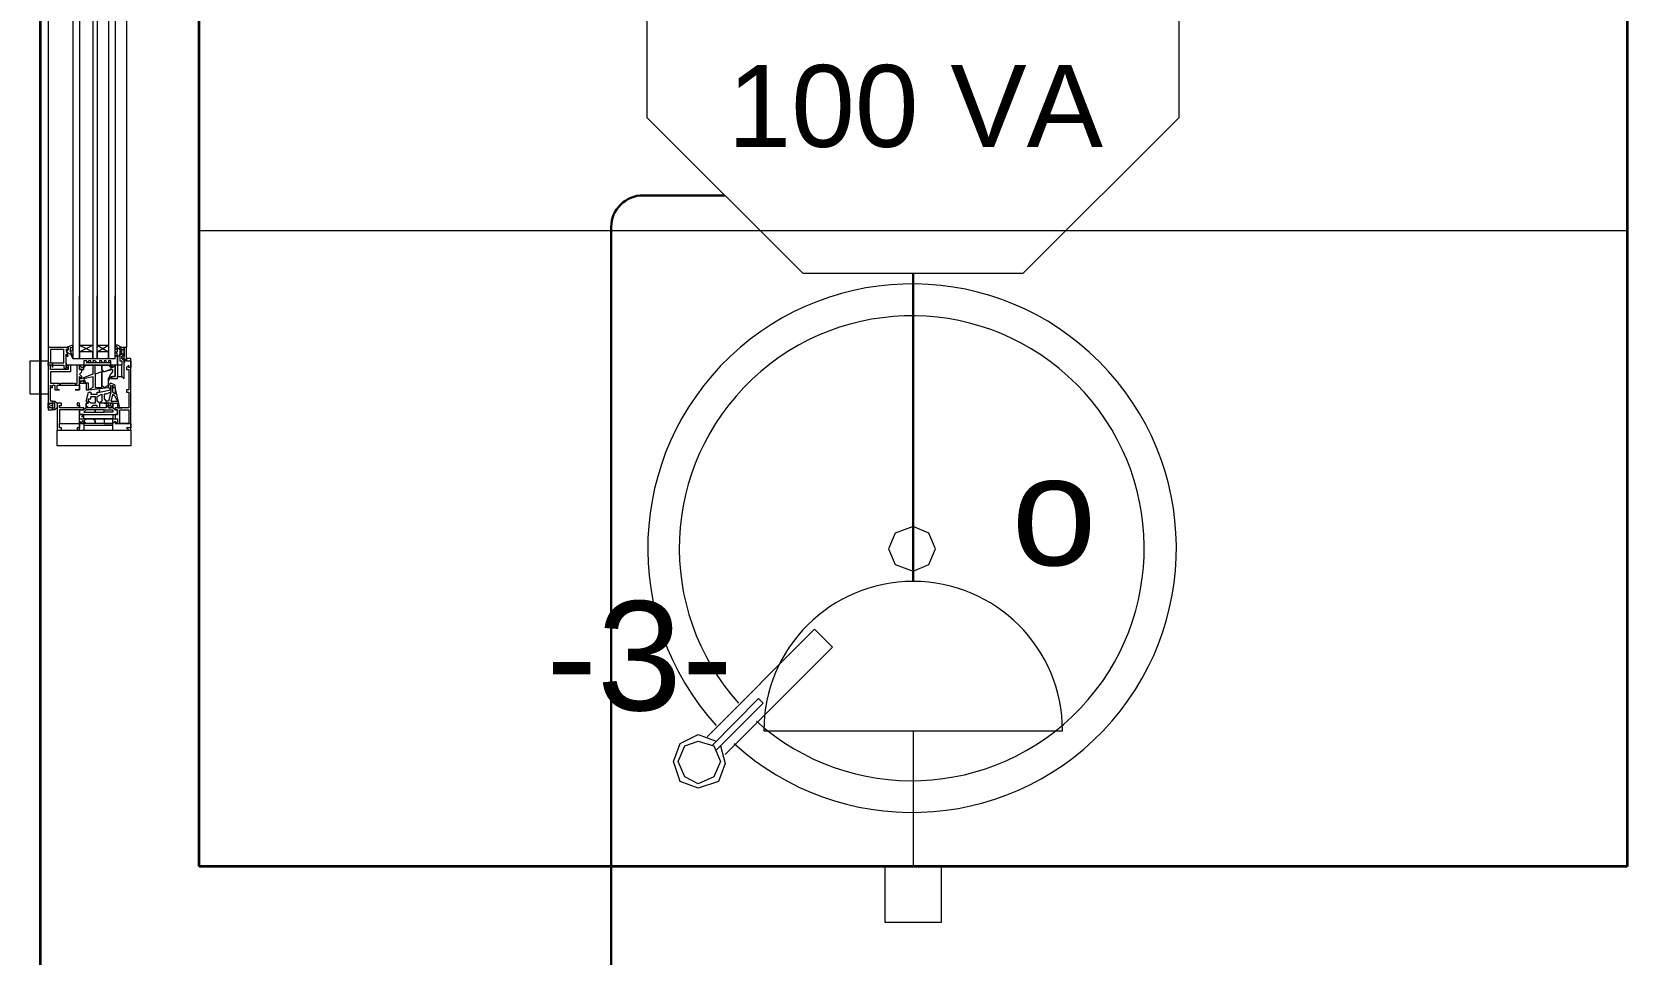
# Model space of a CAD drawing. Header units: millimetres. Extents: x -3501 to 2443, y -1417 to 2787.
# Drawn here: x -2661.2 to -2510.4, y 1013.1 to 1100.3 of the extents above; entities that cross this region are included whole.
import ezdxf

# ---------------------------------------------------------------- set-up
doc = ezdxf.new("R2010")
doc.units = ezdxf.units.MM
for name, color, linetype, lineweight in [('EL-SIMB-P-CIRC', 1, 'Continuous', 20), ('Eletroduto', 160, 'Continuous', 30), ('Pontos Elétricos', 1, 'Continuous', 20), ('TXT e CIRCUITOS', 7, 'Continuous', 30)]:
    doc.layers.add(name, color=color, linetype=linetype, lineweight=lineweight)
doc.layers.add('PDF_Geometry', color=7, linetype='Continuous')
doc.styles.add('estilo2', font='arial.ttf', dxfattribs={"height": 60})
doc.styles.add('txt 2mm', font='arial.ttf', dxfattribs={"height": 100})

# ---------------------------------------------------------------- blocks, each defined once
blk = doc.blocks.new('cx luz oct')
at = {"ltscale": 3}
blk.add_line((43508.7, 29483.7), (43508.7, 29288.7), dxfattribs=at)
blk.add_lwpolyline([(43589.5, 29093.7), (43703.7, 29207.9), (43703.7, 29369.5), (43589.5, 29483.7), (43428, 29483.7), (43313.7, 29369.5), (43313.7, 29207.9), (43428, 29093.7)], close=True, dxfattribs=at)
blk.add_lwpolyline([(43313.7, 29288.7), (43703.7, 29288.7)], dxfattribs=at)
blk = doc.blocks.new('caixa arandela')
at = {"layer": 'EL-SIMB-P-CIRC', "color": 1}
for p, q in [((138180.1, 42644.3), (138180.1, 42361.8)), ((137998.6, 42476.5), (137998.6, 42529.5)), ((137998.6, 42529.5), (138051.6, 42529.5)), ((138051.6, 42529.5), (138051.6, 42476.5)), ((138180.1, 42503), (138051.6, 42503)), ((138051.6, 42476.5), (137998.6, 42476.5))]:
    blk.add_line(p, q, dxfattribs=at)
blk.add_arc((138180.1, 42503), 141.2, 270, 90, dxfattribs=at)

msp = doc.modelspace()

# ---------------------------------------------------------------- linework, layer by layer
at = {"layer": 'Eletroduto'}
msp.add_lwpolyline([(-2595.72, 1084.86), (-2603.46, 1084.86, 0.414214), (-2606.46, 1081.86), (-2606.46, 925.84, -0.414214), (-2609.46, 922.84), (-2657.71, 922.84)], format="xyb", dxfattribs=at)
msp.add_lwpolyline([(-2577.92, 1077.49), (-2577.92, 1048.37)], dxfattribs=at)
at = {"layer": 'PDF_Geometry', "lineweight": 35}
for p, q in [((-2660.46, 1198.96), (-2660.46, 1006.97)), ((-2645.43, 1021.39), (-2645.43, 1183.93)), ((-2510.4, 1183.93), (-2510.4, 1021.39)), ((-2510.4, 1021.39), (-2645.43, 1021.39))]:
    msp.add_line(p, q, dxfattribs=at)
at = {"layer": 'PDF_Geometry', "lineweight": 18}
for points in [[(-2659.7, 1136.1), (-2659.7, 1069.44)], [(-2659.7, 1135.04), (-2659.7, 1070.49)], [(-2657.37, 1135.04), (-2657.37, 1070.49)], [(-2656.74, 1135.04), (-2656.74, 1070.49)], [(-2655.47, 1135.04), (-2655.47, 1070.49)], [(-2655.05, 1135.04), (-2655.05, 1070.49)], [(-2653.99, 1135.04), (-2653.99, 1070.49)], [(-2653.35, 1135.04), (-2653.35, 1070.49)], [(-2652.3, 1135.04), (-2652.3, 1070.49)], [(-2657.37, 1075.36), (-2657.37, 1069.44), (-2656.74, 1069.44), (-2656.74, 1075.36)], [(-2655.47, 1075.36), (-2655.47, 1069.44), (-2655.05, 1069.44), (-2655.05, 1075.36)], [(-2653.99, 1075.36), (-2653.99, 1069.44), (-2653.35, 1069.44), (-2653.35, 1075.36)], [(-2658.01, 1070.49), (-2658.01, 1070.49)], [(-2658.01, 1070.49), (-2658.01, 1070.49)], [(-2658.01, 1070.07), (-2658.01, 1070.07)], [(-2657.8, 1070.49), (-2657.8, 1070.49)], [(-2657.59, 1070.49), (-2657.59, 1070.49)], [(-2657.59, 1070.28), (-2657.59, 1070.28)], [(-2657.59, 1070.07), (-2657.59, 1070.07)], [(-2657.37, 1070.49), (-2657.37, 1070.49)], [(-2657.37, 1070.49), (-2657.37, 1070.49)], [(-2657.37, 1069.44), (-2657.37, 1069.44)], [(-2657.37, 1069.44), (-2657.37, 1069.44)], [(-2656.74, 1070.71), (-2655.47, 1070.71), (-2655.47, 1070.07), (-2656.74, 1070.07), (-2656.74, 1070.71), (-2655.47, 1070.07), (-2656.74, 1070.07), (-2655.47, 1070.71)], [(-2655.05, 1070.71), (-2653.99, 1070.71), (-2653.99, 1070.07), (-2655.05, 1070.07), (-2655.05, 1070.71), (-2653.99, 1070.07), (-2655.05, 1070.07), (-2653.99, 1070.71)], [(-2652.72, 1070.07), (-2652.93, 1070.07), (-2652.72, 1070.07)], [(-2658.01, 1069.01), (-2658.01, 1069.01)], [(-2658.01, 1068.8), (-2658.01, 1068.8)], [(-2653.78, 1069.01), (-2656.1, 1069.01)], [(-2655.26, 1068.8), (-2655.26, 1068.8)], [(-2655.26, 1067.95), (-2655.26, 1067.95)], [(-2654.62, 1068.8), (-2654.62, 1068.8)], [(-2654.62, 1068.17), (-2654.62, 1068.17)], [(-2653.78, 1066.9), (-2653.78, 1066.9)], [(-2659.28, 1064.99), (-2659.49, 1064.99), (-2659.28, 1064.99)], [(-2659.28, 1065.41), (-2659.28, 1065.41)], [(-2659.28, 1065.2), (-2659.28, 1065.2)], [(-2659.28, 1065.2), (-2659.28, 1065.2)], [(-2659.07, 1065.2), (-2659.07, 1065.2)], [(-2659.28, 1064.78), (-2659.28, 1064.78)], [(-2659.28, 1064.78), (-2659.28, 1064.78)], [(-2659.28, 1064.57), (-2659.28, 1064.57)], [(-2659.07, 1064.78), (-2659.07, 1064.78)], [(-2652.72, 1064.78), (-2652.72, 1064.78)], [(-2653.57, 1063.09), (-2656.32, 1063.09), (-2656.32, 1062.66), (-2653.57, 1062.66), (-2653.57, 1063.09), (-2653.57, 1063.3), (-2656.32, 1063.3), (-2656.32, 1063.09)], [(-2595.69, 1031.98), (-2585.53, 1042.13), (-2587.23, 1043.83), (-2597.39, 1033.67)], [(-2596.54, 1032.4), (-2592.1, 1036.84), (-2592.52, 1037.27), (-2596.96, 1032.82)], [(-2596.12, 1032.82), (-2595.69, 1031.13), (-2596.33, 1029.44), (-2598.23, 1028.8), (-2599.93, 1029.44), (-2600.56, 1031.34), (-2599.93, 1033.03), (-2598.23, 1033.88), (-2596.54, 1033.25)]]:
    msp.add_lwpolyline(points, dxfattribs=at)
for points in [[(-2510.4, 1081.5), (-2645.43, 1081.5), (-2645.43, 1021.39), (-2510.4, 1021.39)], [(-2658.22, 1068.59), (-2658.01, 1068.38), (-2658.01, 1068.59), (-2657.8, 1068.59), (-2658.01, 1068.59), (-2658.01, 1069.01), (-2658.01, 1069.86), (-2658.01, 1069.65), (-2657.8, 1069.65), (-2658.01, 1070.28), (-2657.8, 1070.28), (-2657.8, 1070.49), (-2659.7, 1070.49), (-2659.7, 1070.28), (-2659.7, 1068.8), (-2659.7, 1069.01), (-2659.49, 1069.01), (-2659.28, 1069.01), (-2659.28, 1068.59), (-2659.28, 1068.8), (-2659.07, 1068.8), (-2658.43, 1068.8), (-2658.22, 1068.8)], [(-2658.22, 1070.07), (-2658.22, 1070.28), (-2659.49, 1070.28), (-2659.49, 1069.22), (-2659.49, 1069.01), (-2659.28, 1069.01), (-2659.07, 1069.01), (-2658.22, 1069.01)], [(-2657.59, 1070.07), (-2657.37, 1070.28), (-2657.37, 1070.49), (-2657.37, 1070.71), (-2658.01, 1070.49), (-2657.8, 1070.49), (-2657.8, 1070.28), (-2658.01, 1070.07), (-2657.59, 1069.86), (-2657.37, 1069.44), (-2657.37, 1069.65)], [(-2657.59, 1070.28), (-2657.59, 1070.49), (-2657.37, 1070.49), (-2657.37, 1070.28), (-2657.59, 1070.07)], [(-2655.47, 1070.07), (-2656.74, 1070.07), (-2656.74, 1069.44), (-2655.47, 1069.44)], [(-2653.99, 1070.07), (-2655.05, 1070.07), (-2655.05, 1069.44), (-2653.99, 1069.44)], [(-2653.78, 1067.53), (-2653.35, 1067.53), (-2653.14, 1067.53), (-2653.14, 1067.74), (-2652.93, 1067.74), (-2652.72, 1067.74), (-2652.51, 1067.53), (-2652.51, 1069.44), (-2652.51, 1069.22), (-2652.72, 1069.44), (-2652.72, 1069.65), (-2652.51, 1069.86), (-2652.51, 1069.65), (-2652.51, 1070.28), (-2652.51, 1070.49), (-2652.93, 1070.49), (-2652.93, 1070.28), (-2652.72, 1070.28), (-2652.51, 1070.28), (-2652.51, 1069.86), (-2652.72, 1069.86), (-2652.93, 1069.86), (-2652.93, 1069.44), (-2652.93, 1069.22), (-2652.72, 1069.22), (-2652.72, 1069.01), (-2652.72, 1068.8), (-2653.14, 1068.8), (-2653.78, 1068.8), (-2653.57, 1068.59), (-2653.35, 1068.8), (-2653.35, 1067.74), (-2653.57, 1067.74)], [(-2653.35, 1070.71), (-2653.14, 1070.49), (-2652.93, 1070.28), (-2652.93, 1069.65), (-2652.93, 1069.86), (-2652.72, 1069.86), (-2652.72, 1070.07), (-2652.72, 1070.28), (-2652.93, 1070.28), (-2652.93, 1070.49), (-2652.51, 1070.49), (-2652.51, 1070.28), (-2652.51, 1069.65), (-2652.72, 1069.65), (-2652.72, 1069.44), (-2652.51, 1069.44), (-2652.51, 1069.01), (-2652.3, 1069.44), (-2652.3, 1070.49), (-2652.51, 1070.49), (-2652.72, 1070.49), (-2653.14, 1070.71)], [(-2653.35, 1069.65), (-2653.14, 1069.86), (-2653.35, 1070.07), (-2653.14, 1070.07), (-2653.14, 1070.28), (-2653.35, 1070.28), (-2653.14, 1070.49), (-2652.93, 1070.28), (-2652.93, 1069.65), (-2653.14, 1069.65), (-2653.14, 1069.01), (-2653.14, 1068.8), (-2653.14, 1069.01), (-2653.14, 1069.65)], [(-2652.08, 1064.78), (-2653.35, 1064.78), (-2653.35, 1064.57), (-2653.14, 1064.57), (-2653.14, 1064.14), (-2653.35, 1064.14), (-2653.35, 1063.93), (-2653.35, 1063.72), (-2653.14, 1063.72), (-2653.14, 1063.3), (-2653.35, 1063.51), (-2653.35, 1063.3), (-2651.87, 1063.3), (-2651.87, 1062.87), (-2652.3, 1062.87), (-2652.08, 1062.66), (-2651.87, 1062.66), (-2651.87, 1069.44), (-2652.3, 1069.44), (-2652.3, 1069.22), (-2652.08, 1069.22), (-2651.87, 1069.22), (-2651.87, 1068.59), (-2652.08, 1068.59), (-2652.08, 1068.8), (-2652.3, 1068.59), (-2652.3, 1068.38), (-2652.08, 1068.38), (-2652.08, 1066.47), (-2652.3, 1066.47), (-2652.3, 1066.26), (-2652.08, 1066.26), (-2652.08, 1065.2)], [(-2652.72, 1069.65), (-2652.72, 1069.44), (-2652.51, 1069.44), (-2652.51, 1069.65)], [(-2661.4, 1069.22), (-2659.7, 1069.22), (-2659.7, 1066.05), (-2661.4, 1066.05)], [(-2657.59, 1068.8), (-2657.8, 1068.8), (-2658.01, 1068.8), (-2657.8, 1068.8), (-2657.8, 1068.38), (-2658.64, 1068.38), (-2659.49, 1068.38), (-2659.49, 1068.8), (-2659.28, 1068.8), (-2659.7, 1068.8), (-2659.7, 1064.78), (-2659.7, 1064.57), (-2659.28, 1064.57), (-2659.28, 1064.78), (-2659.49, 1064.78), (-2659.7, 1064.78), (-2659.7, 1065.2), (-2659.49, 1065.2), (-2659.28, 1065.2), (-2659.28, 1065.41), (-2659.49, 1065.41), (-2659.49, 1066.9), (-2659.49, 1066.68), (-2659.28, 1066.68), (-2659.28, 1066.9), (-2659.07, 1066.9), (-2659.07, 1066.47), (-2658.86, 1066.47), (-2658.64, 1066.47), (-2658.86, 1066.47), (-2658.86, 1066.9), (-2658.64, 1066.9), (-2658.43, 1066.9), (-2657.16, 1066.9), (-2656.95, 1066.9), (-2656.74, 1066.9), (-2656.74, 1066.47), (-2657.16, 1066.47), (-2656.74, 1066.47), (-2656.74, 1066.9), (-2656.74, 1067.11), (-2656.32, 1067.11), (-2656.32, 1067.32), (-2656.53, 1067.32), (-2656.74, 1067.11), (-2656.74, 1067.32), (-2656.74, 1067.53), (-2656.74, 1067.74), (-2656.53, 1067.53), (-2656.53, 1067.74), (-2656.74, 1067.95), (-2656.53, 1068.17), (-2656.53, 1068.38), (-2656.74, 1068.38), (-2656.74, 1068.8), (-2656.53, 1068.59), (-2656.32, 1068.59), (-2656.32, 1068.8)], [(-2658.43, 1067.11), (-2657.16, 1067.11), (-2657.16, 1066.9), (-2656.95, 1067.11), (-2656.95, 1068.8), (-2657.59, 1068.8), (-2657.59, 1068.38), (-2657.59, 1068.17), (-2659.49, 1068.17), (-2659.49, 1067.11), (-2658.64, 1067.11), (-2658.64, 1066.9)], [(-2658.01, 1068.8), (-2658.01, 1068.59), (-2658.01, 1069.01)], [(-2653.99, 1067.32), (-2653.78, 1067.74), (-2653.57, 1067.74), (-2653.35, 1067.74), (-2653.35, 1068.59), (-2653.35, 1068.8), (-2653.57, 1068.59), (-2653.78, 1068.59), (-2653.78, 1068.8), (-2656.32, 1068.8), (-2656.32, 1068.59), (-2656.53, 1068.59), (-2656.74, 1068.8), (-2656.74, 1068.59), (-2656.74, 1068.38), (-2656.53, 1068.38), (-2656.32, 1068.38), (-2656.32, 1068.59), (-2656.1, 1068.8), (-2655.47, 1068.8), (-2655.47, 1067.95), (-2656.53, 1067.53), (-2656.74, 1067.53), (-2656.74, 1067.32), (-2656.74, 1067.11), (-2656.74, 1067.32), (-2656.53, 1067.32), (-2656.32, 1067.32), (-2656.32, 1067.11), (-2656.1, 1067.11), (-2656.1, 1066.9), (-2656.1, 1066.47), (-2655.89, 1066.47), (-2653.99, 1066.68), (-2653.99, 1066.9)], [(-2653.78, 1069.22), (-2653.99, 1069.22), (-2653.99, 1069.01), (-2654.2, 1069.01), (-2654.2, 1069.22), (-2654.41, 1069.22), (-2654.41, 1069.01), (-2654.62, 1069.01), (-2654.62, 1069.22), (-2654.83, 1069.22), (-2654.83, 1069.01), (-2655.05, 1069.01), (-2655.26, 1069.22), (-2655.47, 1069.22), (-2655.47, 1069.01), (-2655.68, 1069.01), (-2655.68, 1069.22), (-2655.89, 1069.22), (-2655.89, 1069.01), (-2656.1, 1069.22), (-2656.32, 1069.22), (-2656.32, 1068.8), (-2653.78, 1068.8)], [(-2654.62, 1068.8), (-2654.62, 1068.17), (-2655.26, 1067.95), (-2655.26, 1068.8), (-2654.62, 1068.8), (-2654.41, 1068.8), (-2653.99, 1068.8), (-2653.78, 1068.59), (-2653.78, 1068.38), (-2654.41, 1068.17), (-2654.62, 1068.38)], [(-2654.62, 1067.95), (-2654.62, 1068.17), (-2655.26, 1067.95), (-2655.26, 1067.74), (-2655.26, 1066.68), (-2654.62, 1066.68), (-2654.62, 1066.9)], [(-2654.62, 1066.9), (-2654.41, 1066.68), (-2653.99, 1066.9), (-2653.99, 1067.32), (-2653.99, 1067.53), (-2653.78, 1067.95), (-2653.57, 1068.17), (-2653.57, 1068.38), (-2654.41, 1068.17), (-2654.62, 1068.17)], [(-2653.14, 1067.74), (-2652.72, 1067.74), (-2652.72, 1068.8), (-2653.14, 1068.8)], [(-2655.47, 1066.68), (-2655.89, 1066.47), (-2655.89, 1066.9), (-2655.89, 1067.11), (-2656.1, 1067.11), (-2656.32, 1067.53), (-2655.47, 1067.74)], [(-2655.89, 1065.2), (-2656.1, 1065.41), (-2655.89, 1066.26), (-2655.68, 1066.26), (-2655.68, 1066.05), (-2655.05, 1066.05), (-2655.05, 1066.26), (-2654.83, 1066.26), (-2654.83, 1066.47), (-2654.83, 1066.26), (-2653.78, 1066.47), (-2653.78, 1066.26), (-2654.2, 1066.05), (-2654.41, 1066.05), (-2654.41, 1065.63), (-2654.2, 1065.41), (-2654.2, 1065.2), (-2654.62, 1065.2), (-2654.83, 1065.2), (-2654.83, 1064.78), (-2655.05, 1064.78), (-2655.05, 1064.99), (-2655.47, 1064.99), (-2655.68, 1064.78), (-2655.89, 1064.78), (-2656.1, 1064.99), (-2656.1, 1065.2)], [(-2653.99, 1066.9), (-2653.99, 1066.68), (-2653.78, 1066.47), (-2653.78, 1066.68), (-2653.78, 1066.9), (-2653.78, 1066.26), (-2653.99, 1065.41), (-2654.2, 1065.41), (-2654.2, 1065.2), (-2653.99, 1065.2), (-2653.99, 1064.99), (-2653.99, 1064.78), (-2653.78, 1064.78), (-2653.57, 1064.99), (-2653.57, 1065.2), (-2653.78, 1065.2), (-2653.35, 1065.2), (-2653.14, 1065.2), (-2653.14, 1064.78), (-2652.93, 1064.78), (-2652.72, 1064.78), (-2652.93, 1064.78), (-2653.35, 1066.68), (-2653.35, 1066.9), (-2653.78, 1067.11)], [(-2653.57, 1066.26), (-2653.57, 1066.9), (-2653.57, 1066.68), (-2653.35, 1066.68), (-2653.35, 1066.05)], [(-2658.86, 1065.2), (-2658.86, 1064.78), (-2659.07, 1064.57), (-2659.28, 1064.57), (-2659.28, 1064.78), (-2659.49, 1064.78), (-2659.7, 1064.99), (-2659.49, 1065.2), (-2659.28, 1065.2), (-2659.28, 1065.41), (-2659.07, 1065.41)], [(-2659.07, 1064.99), (-2659.07, 1065.2), (-2659.28, 1065.2), (-2659.28, 1064.78), (-2659.07, 1064.78)], [(-2656.74, 1064.78), (-2656.74, 1065.2), (-2656.95, 1065.2), (-2656.95, 1064.99), (-2656.74, 1064.99), (-2656.74, 1064.78), (-2657.8, 1064.78), (-2658.64, 1064.78), (-2658.64, 1064.99), (-2658.43, 1064.99), (-2658.43, 1065.2), (-2658.86, 1065.2), (-2658.86, 1062.66), (-2658.43, 1062.66), (-2658.43, 1062.87), (-2658.64, 1062.87), (-2658.64, 1063.3), (-2657.8, 1063.3), (-2656.74, 1063.3), (-2656.74, 1062.87), (-2656.95, 1062.87), (-2656.95, 1062.66), (-2656.74, 1062.66), (-2656.74, 1063.3), (-2656.32, 1063.3), (-2656.32, 1063.51), (-2656.53, 1063.51), (-2656.53, 1063.3), (-2656.74, 1063.3), (-2656.74, 1063.72), (-2656.53, 1063.72), (-2656.32, 1063.72), (-2656.32, 1063.93), (-2656.53, 1063.93), (-2656.32, 1064.14), (-2656.53, 1064.14), (-2656.74, 1064.14), (-2656.74, 1064.57), (-2656.53, 1064.57), (-2656.32, 1064.57), (-2656.32, 1064.78)], [(-2653.35, 1064.14), (-2653.14, 1064.14), (-2653.14, 1064.57), (-2653.35, 1064.57), (-2653.57, 1064.78), (-2653.57, 1065.2), (-2653.78, 1065.2), (-2653.57, 1065.2), (-2653.57, 1064.78), (-2653.78, 1064.78), (-2653.99, 1064.78), (-2654.2, 1065.2), (-2653.99, 1065.2), (-2654.2, 1065.2), (-2654.41, 1065.2), (-2654.2, 1065.2), (-2654.2, 1064.78), (-2656.1, 1064.78), (-2656.1, 1065.2), (-2655.89, 1065.2), (-2656.1, 1065.2), (-2656.1, 1064.78), (-2656.32, 1064.57), (-2656.53, 1064.57), (-2656.74, 1064.57), (-2656.74, 1064.14), (-2656.53, 1064.14)], [(-2655.26, 1065.2), (-2655.68, 1065.2), (-2655.89, 1065.41), (-2655.89, 1065.63), (-2655.68, 1065.63), (-2655.68, 1065.84), (-2655.47, 1065.84), (-2655.26, 1065.84), (-2655.26, 1065.41)], [(-2654.83, 1065.2), (-2655.05, 1065.41), (-2655.05, 1065.84), (-2654.62, 1066.05), (-2654.62, 1065.84), (-2654.62, 1065.63), (-2654.62, 1065.41)], [(-2653.78, 1064.99), (-2653.78, 1065.2), (-2653.99, 1065.2), (-2653.99, 1064.99)], [(-2653.14, 1065.41), (-2653.35, 1065.84), (-2653.57, 1066.05), (-2653.78, 1065.41)], [(-2656.74, 1063.3), (-2656.74, 1064.57), (-2658.64, 1064.57), (-2658.64, 1063.3)], [(-2653.35, 1063.72), (-2653.14, 1063.72), (-2653.14, 1063.51), (-2653.14, 1063.3), (-2653.35, 1063.51), (-2653.57, 1063.3), (-2656.1, 1063.3), (-2656.32, 1063.51), (-2656.53, 1063.51), (-2656.53, 1063.3), (-2656.74, 1063.51), (-2656.74, 1063.72), (-2656.53, 1063.72)], [(-2655.26, 1064.57), (-2655.47, 1064.57), (-2656.1, 1064.57), (-2656.32, 1064.36), (-2656.1, 1064.36), (-2655.47, 1064.36), (-2655.26, 1064.36)], [(-2656.32, 1063.93), (-2656.32, 1064.14), (-2653.57, 1064.14), (-2653.57, 1063.93), (-2653.57, 1063.72), (-2656.32, 1063.72)], [(-2655.26, 1063.3), (-2655.47, 1063.3), (-2656.1, 1063.3), (-2656.32, 1063.51), (-2656.1, 1063.72), (-2655.47, 1063.72), (-2655.26, 1063.51)], [(-2655.26, 1064.36), (-2654.41, 1064.36), (-2654.41, 1064.57), (-2655.26, 1064.57)], [(-2655.26, 1063.51), (-2655.26, 1063.72), (-2654.41, 1063.72), (-2654.41, 1063.51), (-2654.41, 1063.3), (-2655.26, 1063.3)], [(-2654.41, 1064.57), (-2653.57, 1064.57), (-2653.57, 1064.36), (-2654.41, 1064.36)], [(-2654.41, 1063.3), (-2653.57, 1063.3), (-2653.57, 1063.51), (-2653.57, 1063.72), (-2654.41, 1063.72), (-2654.41, 1063.51)], [(-2652.08, 1064.57), (-2652.08, 1063.3), (-2652.93, 1063.3), (-2652.93, 1064.57)], [(-2580.24, 1051.45), (-2579.61, 1049.96), (-2577.92, 1049.33), (-2576.43, 1049.96), (-2575.8, 1051.45), (-2576.43, 1052.93), (-2577.92, 1053.56), (-2579.61, 1052.93)], [(-2599.5, 1032.82), (-2598.23, 1033.25), (-2596.75, 1032.82), (-2596.12, 1031.34), (-2596.75, 1029.86), (-2598.23, 1029.22), (-2599.5, 1029.86), (-2600.14, 1031.34)]]:
    msp.add_lwpolyline(points, close=True, dxfattribs=at)
at = {"layer": 'PDF_Geometry', "color": 55, "lineweight": 18, "true_color": 0xafaf3c}
msp.add_lwpolyline([(-2651.87, 1061.18), (-2658.86, 1061.18), (-2658.86, 1062.66), (-2651.87, 1062.66)], close=True, dxfattribs=at)
at = {"layer": 'PDF_Geometry', "lineweight": 18}
for centre, radius, start, end in [((-2578.01, 1051.5), 24.99, 227.64, 222.1493), ((-2578.04, 1051.49), 21.98, 228.0405, 221.7956)]:
    msp.add_arc(centre, radius, start, end, dxfattribs=at)

# ---------------------------------------------------------------- block references
at = {"layer": 'Pontos Elétricos', "xscale": 0.1291005291005304, "yscale": 0.1291005291005304, "zscale": 0.1291005291005304}
msp.add_blockref('cx luz oct', (-8194.92, -2678.52), dxfattribs=at)
at = {"layer": 'Pontos Elétricos', "ltscale": 3, "xscale": 0.1, "yscale": 0.1, "zscale": 0.1, "rotation": 90}
msp.add_blockref('caixa arandela', (1672.39, -12783.77), dxfattribs=at)

# ---------------------------------------------------------------- texts
at = {"layer": 'TXT e CIRCUITOS', "ltscale": 3, "attachment_point": 1}
for s, width, gutter_width, insert, char_height, style in [('100 VA', 42.6066, 38.73, (-2595.45, 1097.19), 7.746, 'estilo2'), ('o', 19.6112, 51.64, (-2568.6, 1060.21), 10.33, 'txt 2mm'), ('-3-', 19.6112, 51.64, (-2612.61, 1046.49), 10.328, 'txt 2mm')]:
    msp.add_mtext_dynamic_manual_height_columns(s, width=width, gutter_width=gutter_width, heights=[0], dxfattribs=dict(at, insert=insert, char_height=char_height, style=style))

doc.saveas('drawing.dxf')
